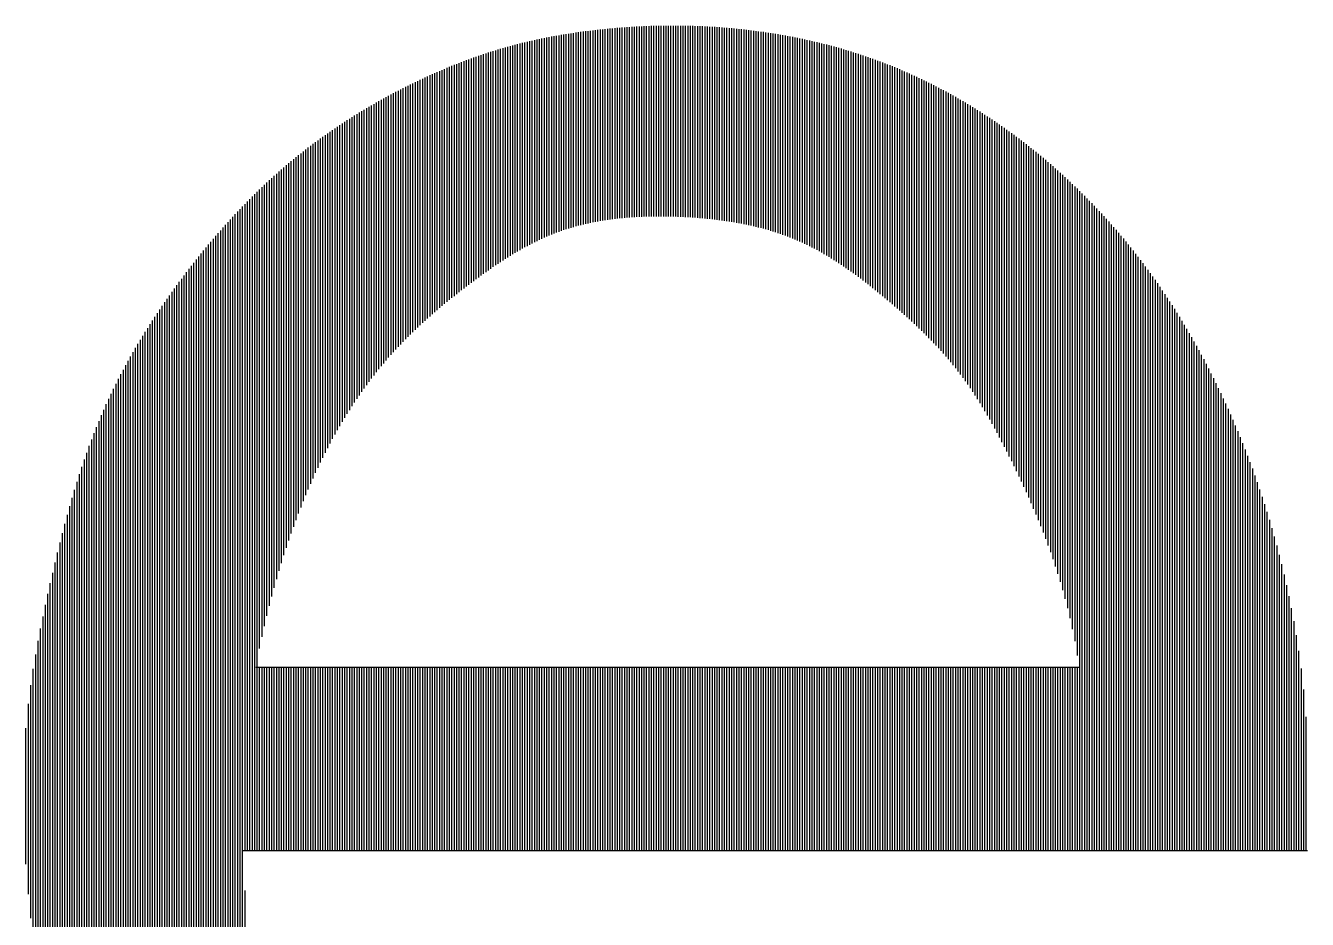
# Model space of a CAD drawing. Extents: x -58 to 5689, y 67 to 4123.
# Drawn here: x 5342.1 to 5365.8, y 322.55 to 339.07 of the extents above; entities that cross this region are included whole.
import ezdxf
from ezdxf.enums import TextEntityAlignment as Align

# ---------------------------------------------------------------- set-up
doc = ezdxf.new("R2010")
doc.units = 0
doc.header["$LTSCALE"] = 30
doc.header["$MEASUREMENT"] = 0
doc.layers.get('0').update_dxf_attribs({"linetype": 'CONTINUOUS'})
doc.layers.add('RLA-FORMATO', color=7, linetype='CONTINUOUS')
doc.layers.add('RLA-LOGO', color=7, linetype='CONTINUOUS')
doc.styles.add('ROMAND', font='romand', dxfattribs={"height": 31.5})
doc.styles.add('ROMANS', font='romans.shx', dxfattribs={"height": 11.25})

# ---------------------------------------------------------------- blocks, each defined once
blk = doc.blocks.new('A$C459C3EB4')
at = {"layer": 'RLA-LOGO', "color": 9, "true_color": 0xc0c0c0}
for p, q in [((463.273, -30.328), (463.273, -33.869)), ((463.318, -30.324), (463.318, -33.861)), ((463.363, -30.319), (463.363, -33.853)), ((463.408, -30.314), (463.408, -33.846)), ((463.453, -30.31), (463.453, -33.84)), ((463.498, -30.306), (463.498, -33.833)), ((463.543, -30.301), (463.543, -33.827)), ((463.588, -30.297), (463.588, -33.822)), ((463.633, -30.294), (463.633, -33.817)), ((463.678, -30.29), (463.678, -33.812)), ((463.723, -30.287), (463.723, -33.807)), ((463.768, -30.283), (463.768, -33.803)), ((463.813, -30.28), (463.813, -33.799)), ((463.858, -30.277), (463.858, -33.796)), ((463.903, -30.274), (463.903, -33.792)), ((463.948, -30.272), (463.948, -33.789)), ((463.993, -30.269), (463.993, -33.787)), ((464.038, -30.267), (464.038, -33.785)), ((464.083, -30.265), (464.083, -33.783)), ((464.128, -30.263), (464.128, -33.781)), ((464.173, -30.261), (464.173, -33.779)), ((464.218, -30.259), (464.218, -33.778)), ((464.263, -30.257), (464.263, -33.777)), ((464.308, -30.256), (464.308, -33.777)), ((464.353, -30.255), (464.353, -33.776)), ((464.398, -30.254), (464.398, -33.776)), ((464.443, -30.253), (464.443, -33.776)), ((464.488, -30.252), (464.488, -33.776)), ((464.533, -30.252), (464.533, -33.777)), ((464.578, -30.251), (464.578, -33.778)), ((464.623, -30.251), (464.623, -33.779)), ((464.668, -30.251), (464.668, -33.78)), ((464.713, -30.251), (464.713, -33.781)), ((464.758, -30.251), (464.758, -33.783)), ((464.803, -30.252), (464.803, -33.785)), ((464.848, -30.252), (464.848, -33.787)), ((464.893, -30.253), (464.893, -33.789)), ((464.938, -30.254), (464.938, -33.791)), ((464.983, -30.255), (464.983, -33.794)), ((465.028, -30.256), (465.028, -33.797)), ((465.073, -30.258), (465.073, -33.8)), ((465.118, -30.259), (465.118, -33.803)), ((465.163, -30.261), (465.163, -33.807)), ((465.208, -30.263), (465.208, -33.811)), ((465.253, -30.265), (465.253, -33.815)), ((465.298, -30.267), (465.298, -33.819)), ((465.343, -30.27), (465.343, -33.824)), ((465.388, -30.272), (465.388, -33.829)), ((465.433, -30.275), (465.433, -33.834)), ((465.478, -30.278), (465.478, -33.839)), ((465.523, -30.281), (465.523, -33.845)), ((465.568, -30.285), (465.568, -33.851)), ((465.613, -30.288), (465.613, -33.857)), ((465.658, -30.292), (465.658, -33.863)), ((465.703, -30.296), (465.703, -33.87)), ((465.748, -30.3), (465.748, -33.877)), ((465.793, -30.304), (465.793, -33.885)), ((465.838, -30.308), (465.838, -33.893)), ((465.883, -30.313), (465.883, -33.901)), ((465.928, -30.318), (465.928, -33.909)), ((465.973, -30.322), (465.973, -33.918)), ((466.018, -30.327), (466.018, -33.927)), ((461.923, -30.56), (461.923, -34.348)), ((461.968, -30.549), (461.968, -34.324)), ((462.013, -30.539), (462.013, -34.3)), ((462.058, -30.529), (462.058, -34.276)), ((462.103, -30.519), (462.103, -34.254)), ((462.148, -30.509), (462.148, -34.232)), ((462.193, -30.499), (462.193, -34.21)), ((462.238, -30.49), (462.238, -34.189)), ((462.283, -30.481), (462.283, -34.169)), ((462.328, -30.472), (462.328, -34.149)), ((462.373, -30.463), (462.373, -34.13)), ((462.418, -30.454), (462.418, -34.111)), ((462.463, -30.446), (462.463, -34.094)), ((462.508, -30.438), (462.508, -34.076)), ((462.553, -30.43), (462.553, -34.06)), ((462.598, -30.422), (462.598, -34.044)), ((462.643, -30.415), (462.643, -34.028)), ((462.688, -30.408), (462.688, -34.014)), ((462.733, -30.4), (462.733, -33.999)), ((462.778, -30.393), (462.778, -33.986)), ((462.823, -30.387), (462.823, -33.973)), ((462.868, -30.38), (462.868, -33.96)), ((462.913, -30.374), (462.913, -33.948)), ((462.958, -30.367), (462.958, -33.937)), ((463.003, -30.361), (463.003, -33.925)), ((463.048, -30.355), (463.048, -33.915)), ((463.093, -30.35), (463.093, -33.905)), ((463.138, -30.344), (463.138, -33.895)), ((463.183, -30.339), (463.183, -33.886)), ((463.228, -30.333), (463.228, -33.877)), ((466.063, -30.333), (466.063, -33.937)), ((466.108, -30.338), (466.108, -33.947)), ((466.153, -30.344), (466.153, -33.957)), ((466.198, -30.35), (466.198, -33.968)), ((466.243, -30.356), (466.243, -33.979)), ((466.288, -30.362), (466.288, -33.991)), ((466.333, -30.368), (466.333, -34.003)), ((466.378, -30.375), (466.378, -34.015)), ((466.423, -30.382), (466.423, -34.028)), ((466.468, -30.388), (466.468, -34.041)), ((466.513, -30.396), (466.513, -34.055)), ((466.558, -30.403), (466.558, -34.069)), ((466.603, -30.41), (466.603, -34.084)), ((466.648, -30.418), (466.648, -34.099)), ((466.693, -30.426), (466.693, -34.115)), ((466.738, -30.434), (466.738, -34.131)), ((466.783, -30.442), (466.783, -34.148)), ((466.828, -30.451), (466.828, -34.166)), ((466.873, -30.459), (466.873, -34.184)), ((466.918, -30.468), (466.918, -34.202)), ((466.963, -30.477), (466.963, -34.221)), ((467.008, -30.487), (467.008, -34.241)), ((467.053, -30.496), (467.053, -34.262)), ((467.098, -30.506), (467.098, -34.283)), ((467.143, -30.516), (467.143, -34.304)), ((467.188, -30.526), (467.188, -34.327)), ((467.233, -30.536), (467.233, -34.35)), ((467.278, -30.547), (467.278, -34.373)), ((467.323, -30.557), (467.323, -34.397)), ((467.368, -30.568), (467.368, -34.422)), ((461.113, -30.795), (461.113, -34.872)), ((461.158, -30.78), (461.158, -34.839)), ((461.203, -30.765), (461.203, -34.807)), ((461.248, -30.75), (461.248, -34.775)), ((461.293, -30.736), (461.293, -34.743)), ((461.338, -30.722), (461.338, -34.712)), ((461.383, -30.708), (461.383, -34.681)), ((461.428, -30.694), (461.428, -34.651)), ((461.473, -30.681), (461.473, -34.621)), ((461.518, -30.667), (461.518, -34.592)), ((461.563, -30.654), (461.563, -34.563)), ((461.608, -30.642), (461.608, -34.534)), ((461.653, -30.629), (461.653, -34.506)), ((461.698, -30.617), (461.698, -34.478)), ((461.743, -30.605), (461.743, -34.451)), ((461.788, -30.594), (461.788, -34.425)), ((461.833, -30.582), (461.833, -34.399)), ((461.878, -30.571), (461.878, -34.373)), ((467.413, -30.579), (467.413, -34.447)), ((467.458, -30.591), (467.458, -34.473)), ((467.503, -30.602), (467.503, -34.5)), ((467.548, -30.614), (467.548, -34.527)), ((467.593, -30.626), (467.593, -34.554)), ((467.638, -30.638), (467.638, -34.583)), ((467.683, -30.651), (467.683, -34.611)), ((467.728, -30.663), (467.728, -34.641)), ((467.773, -30.676), (467.773, -34.67)), ((467.818, -30.689), (467.818, -34.701)), ((467.863, -30.703), (467.863, -34.732)), ((467.908, -30.716), (467.908, -34.763)), ((467.953, -30.73), (467.953, -34.795)), ((467.998, -30.744), (467.998, -34.827)), ((468.043, -30.758), (468.043, -34.86)), ((468.088, -30.773), (468.088, -34.894)), ((468.133, -30.788), (468.133, -34.927)), ((468.178, -30.803), (468.178, -34.962)), ((460.483, -31.033), (460.483, -35.358)), ((460.528, -31.014), (460.528, -35.321)), ((460.573, -30.996), (460.573, -35.285)), ((460.618, -30.978), (460.618, -35.249)), ((460.663, -30.96), (460.663, -35.213)), ((460.708, -30.942), (460.708, -35.178)), ((460.753, -30.925), (460.753, -35.143)), ((460.798, -30.908), (460.798, -35.108)), ((460.843, -30.891), (460.843, -35.073)), ((460.888, -30.874), (460.888, -35.039)), ((460.933, -30.858), (460.933, -35.005)), ((460.978, -30.842), (460.978, -34.971)), ((461.023, -30.826), (461.023, -34.938)), ((461.068, -30.81), (461.068, -34.905)), ((468.223, -30.818), (468.223, -34.996)), ((468.268, -30.833), (468.268, -35.031)), ((468.313, -30.849), (468.313, -35.067)), ((468.358, -30.865), (468.358, -35.103)), ((468.403, -30.881), (468.403, -35.139)), ((468.448, -30.898), (468.448, -35.175)), ((468.493, -30.915), (468.493, -35.212)), ((468.538, -30.932), (468.538, -35.25)), ((468.583, -30.949), (468.583, -35.287)), ((468.628, -30.967), (468.628, -35.325)), ((468.673, -30.984), (468.673, -35.363)), ((468.718, -31.002), (468.718, -35.401)), ((468.763, -31.021), (468.763, -35.44)), ((468.808, -31.039), (468.808, -35.479)), ((459.943, -31.274), (459.943, -35.83)), ((459.988, -31.252), (459.988, -35.788)), ((460.033, -31.231), (460.033, -35.746)), ((460.078, -31.21), (460.078, -35.705)), ((460.123, -31.19), (460.123, -35.665)), ((460.168, -31.169), (460.168, -35.625)), ((460.213, -31.149), (460.213, -35.585)), ((460.258, -31.129), (460.258, -35.546)), ((460.303, -31.109), (460.303, -35.508)), ((460.348, -31.09), (460.348, -35.47)), ((460.393, -31.071), (460.393, -35.432)), ((460.438, -31.052), (460.438, -35.395)), ((468.853, -31.058), (468.853, -35.518)), ((468.898, -31.077), (468.898, -35.558)), ((468.943, -31.097), (468.943, -35.598)), ((468.988, -31.117), (468.988, -35.638)), ((469.033, -31.137), (469.033, -35.679)), ((469.078, -31.157), (469.078, -35.721)), ((469.123, -31.177), (469.123, -35.762)), ((469.168, -31.198), (469.168, -35.805)), ((469.213, -31.219), (469.213, -35.848)), ((469.258, -31.241), (469.258, -35.891)), ((469.303, -31.262), (469.303, -35.935)), ((459.493, -31.5), (459.493, -36.287)), ((459.538, -31.476), (459.538, -36.238)), ((459.583, -31.453), (459.583, -36.19)), ((459.628, -31.429), (459.628, -36.142)), ((459.673, -31.406), (459.673, -36.095)), ((459.718, -31.384), (459.718, -36.049)), ((459.763, -31.361), (459.763, -36.004)), ((459.808, -31.339), (459.808, -35.96)), ((459.853, -31.317), (459.853, -35.916)), ((459.898, -31.295), (459.898, -35.872)), ((469.348, -31.284), (469.348, -35.98)), ((469.393, -31.306), (469.393, -36.025)), ((469.438, -31.329), (469.438, -36.071)), ((469.483, -31.352), (469.483, -36.118)), ((469.528, -31.375), (469.528, -36.165)), ((469.573, -31.398), (469.573, -36.214)), ((469.618, -31.422), (469.618, -36.263)), ((469.663, -31.445), (469.663, -36.314)), ((469.708, -31.47), (469.708, -36.365)), ((469.753, -31.494), (469.753, -36.418)), ((459.043, -31.751), (459.043, -36.834)), ((459.088, -31.725), (459.088, -36.775)), ((459.133, -31.699), (459.133, -36.716)), ((459.178, -31.673), (459.178, -36.659)), ((459.223, -31.647), (459.223, -36.603)), ((459.268, -31.622), (459.268, -36.548)), ((459.313, -31.597), (459.313, -36.494)), ((459.358, -31.572), (459.358, -36.441)), ((459.403, -31.548), (459.403, -36.388)), ((459.448, -31.524), (459.448, -36.337)), ((469.798, -31.519), (469.798, -36.471)), ((469.843, -31.544), (469.843, -36.526)), ((469.888, -31.569), (469.888, -36.583)), ((469.933, -31.595), (469.933, -36.641)), ((469.978, -31.621), (469.978, -36.7)), ((470.023, -31.647), (470.023, -36.761)), ((470.068, -31.674), (470.068, -36.823)), ((470.113, -31.701), (470.113, -36.887)), ((470.158, -31.728), (470.158, -36.952)), ((458.683, -31.971), (458.683, -37.357)), ((458.728, -31.943), (458.728, -37.287)), ((458.773, -31.914), (458.773, -37.218)), ((458.818, -31.886), (458.818, -37.151)), ((458.863, -31.859), (458.863, -37.085)), ((458.908, -31.831), (458.908, -37.02)), ((458.953, -31.804), (458.953, -36.957)), ((458.998, -31.777), (458.998, -36.895)), ((470.203, -31.755), (470.203, -37.02)), ((470.248, -31.783), (470.248, -37.088)), ((470.293, -31.811), (470.293, -37.158)), ((470.338, -31.84), (470.338, -37.23)), ((470.383, -31.868), (470.383, -37.304)), ((470.428, -31.898), (470.428, -37.379)), ((470.473, -31.927), (470.473, -37.456)), ((470.518, -31.957), (470.518, -37.534)), ((470.563, -31.987), (470.563, -37.614)), ((458.323, -32.211), (458.323, -37.975)), ((458.368, -32.18), (458.368, -37.891)), ((458.413, -32.149), (458.413, -37.81)), ((458.458, -32.119), (458.458, -37.73)), ((458.503, -32.089), (458.503, -37.652)), ((458.548, -32.059), (458.548, -37.576)), ((458.593, -32.029), (458.593, -37.501)), ((458.638, -32), (458.638, -37.428)), ((470.608, -32.017), (470.608, -37.695)), ((470.653, -32.048), (470.653, -37.778)), ((470.698, -32.079), (470.698, -37.863)), ((470.743, -32.11), (470.743, -37.948)), ((470.788, -32.142), (470.788, -38.036)), ((470.833, -32.174), (470.833, -38.124)), ((470.878, -32.206), (470.878, -38.214)), ((458.008, -32.438), (458.008, -38.619)), ((458.053, -32.404), (458.053, -38.52)), ((458.098, -32.371), (458.098, -38.423)), ((458.143, -32.339), (458.143, -38.329)), ((458.188, -32.306), (458.188, -38.237)), ((458.233, -32.274), (458.233, -38.148)), ((458.278, -32.242), (458.278, -38.06)), ((470.923, -32.239), (470.923, -38.304)), ((470.968, -32.272), (470.968, -38.396)), ((471.013, -32.305), (471.013, -38.489)), ((471.058, -32.339), (471.058, -38.583)), ((471.103, -32.373), (471.103, -38.679)), ((471.148, -32.407), (471.148, -38.775)), ((471.193, -32.442), (471.193, -38.874)), ((457.693, -32.683), (457.693, -39.391)), ((457.738, -32.647), (457.738, -39.271)), ((457.783, -32.611), (457.783, -39.155)), ((457.828, -32.576), (457.828, -39.042)), ((457.873, -32.541), (457.873, -38.932)), ((457.918, -32.506), (457.918, -38.825)), ((457.963, -32.472), (457.963, -38.721)), ((471.238, -32.477), (471.238, -38.974)), ((471.283, -32.513), (471.283, -39.076)), ((471.328, -32.549), (471.328, -39.18)), ((471.373, -32.585), (471.373, -39.286)), ((471.418, -32.622), (471.418, -39.395)), ((471.463, -32.659), (471.463, -39.506)), ((471.508, -32.697), (471.508, -39.62)), ((457.423, -32.909), (457.423, -40.184)), ((457.468, -32.871), (457.468, -40.042)), ((457.513, -32.832), (457.513, -39.904)), ((457.558, -32.794), (457.558, -39.77)), ((457.603, -32.757), (457.603, -39.64)), ((457.648, -32.72), (457.648, -39.514)), ((471.553, -32.734), (471.553, -39.738)), ((471.598, -32.773), (471.598, -39.859)), ((471.643, -32.811), (471.643, -39.983)), ((471.688, -32.85), (471.688, -40.113)), ((471.733, -32.89), (471.733, -40.247)), ((471.778, -32.93), (471.778, -40.387)), ((457.153, -33.152), (457.153, -41.159)), ((457.198, -33.11), (457.198, -40.978)), ((457.243, -33.069), (457.243, -40.806)), ((457.288, -33.029), (457.288, -40.642)), ((457.333, -32.988), (457.333, -40.484)), ((457.378, -32.949), (457.378, -40.331)), ((471.823, -32.97), (471.823, -40.533)), ((471.868, -33.011), (471.868, -40.686)), ((471.913, -33.052), (471.913, -40.847)), ((471.958, -33.094), (471.958, -41.019)), ((472.003, -33.136), (472.003, -41.204)), ((456.883, -33.411), (456.883, -45.501)), ((456.928, -33.367), (456.928, -45.501)), ((456.973, -33.323), (456.973, -45.501)), ((457.018, -33.279), (457.018, -41.766)), ((457.063, -33.236), (457.063, -41.551)), ((457.108, -33.194), (457.108, -41.349)), ((472.048, -33.178), (472.048, -41.406)), ((472.093, -33.221), (472.093, -41.631)), ((472.138, -33.264), (472.138, -41.897)), ((472.183, -33.308), (472.183, -45.501)), ((472.228, -33.353), (472.228, -45.501)), ((472.273, -33.398), (472.273, -45.501)), ((456.658, -33.641), (456.658, -55.608)), ((456.703, -33.594), (456.703, -55.653)), ((456.748, -33.548), (456.748, -45.501)), ((456.793, -33.502), (456.793, -45.501)), ((456.838, -33.456), (456.838, -45.501)), ((472.318, -33.443), (472.318, -45.501)), ((472.363, -33.489), (472.363, -45.501)), ((472.408, -33.535), (472.408, -45.501)), ((472.453, -33.582), (472.453, -45.501)), ((472.498, -33.629), (472.498, -45.501)), ((456.433, -33.883), (456.433, -55.375)), ((456.478, -33.834), (456.478, -55.423)), ((456.523, -33.785), (456.523, -55.47)), ((456.568, -33.736), (456.568, -55.516)), ((456.613, -33.688), (456.613, -55.562)), ((472.543, -33.677), (472.543, -45.501)), ((472.588, -33.726), (472.588, -45.501)), ((472.633, -33.775), (472.633, -45.501)), ((472.678, -33.824), (472.678, -45.501)), ((472.723, -33.874), (472.723, -45.501)), ((456.253, -34.087), (456.253, -55.18)), ((456.298, -34.035), (456.298, -55.23)), ((456.343, -33.984), (456.343, -55.279)), ((456.388, -33.933), (456.388, -55.327)), ((472.768, -33.925), (472.768, -45.501)), ((472.813, -33.976), (472.813, -45.501)), ((472.858, -34.028), (472.858, -45.501)), ((472.903, -34.081), (472.903, -45.501)), ((456.028, -34.353), (456.028, -54.923)), ((456.073, -34.299), (456.073, -54.976)), ((456.118, -34.245), (456.118, -55.028)), ((456.163, -34.192), (456.163, -55.079)), ((456.208, -34.139), (456.208, -55.13)), ((472.948, -34.134), (472.948, -45.501)), ((472.993, -34.188), (472.993, -45.501)), ((473.038, -34.242), (473.038, -45.501)), ((473.083, -34.297), (473.083, -45.501)), ((473.128, -34.353), (473.128, -45.501)), ((455.848, -34.576), (455.848, -54.707)), ((455.893, -34.52), (455.893, -54.762)), ((455.938, -34.464), (455.938, -54.816)), ((455.983, -34.408), (455.983, -54.87)), ((473.173, -34.409), (473.173, -45.501)), ((473.218, -34.466), (473.218, -45.501)), ((473.263, -34.524), (473.263, -45.501)), ((473.308, -34.583), (473.308, -45.501)), ((455.668, -34.808), (455.668, -54.479)), ((455.713, -34.749), (455.713, -54.537)), ((455.758, -34.691), (455.758, -54.594)), ((455.803, -34.633), (455.803, -54.651)), ((473.353, -34.642), (473.353, -45.501)), ((473.398, -34.702), (473.398, -45.501)), ((473.443, -34.763), (473.443, -45.501)), ((473.488, -34.825), (473.488, -45.501)), ((455.488, -35.049), (455.488, -54.238)), ((455.533, -34.988), (455.533, -54.3)), ((455.578, -34.928), (455.578, -54.36)), ((455.623, -34.868), (455.623, -54.42)), ((473.533, -34.887), (473.533, -45.501)), ((473.578, -34.95), (473.578, -45.501)), ((473.623, -35.014), (473.623, -45.501)), ((455.308, -35.301), (455.308, -53.984)), ((455.353, -35.237), (455.353, -54.049)), ((455.398, -35.174), (455.398, -54.113)), ((455.443, -35.111), (455.443, -54.176)), ((473.668, -35.079), (473.668, -45.501)), ((473.713, -35.145), (473.713, -45.501)), ((473.758, -35.212), (473.758, -45.501)), ((473.803, -35.28), (473.803, -45.501)), ((455.173, -35.497), (455.173, -53.783)), ((455.218, -35.431), (455.218, -53.851)), ((455.263, -35.365), (455.263, -53.918)), ((473.848, -35.348), (473.848, -45.501)), ((473.893, -35.418), (473.893, -45.501)), ((473.938, -35.488), (473.938, -45.501)), ((454.993, -35.77), (454.993, -53.498)), ((455.038, -35.7), (455.038, -53.571)), ((455.083, -35.632), (455.083, -53.643)), ((455.128, -35.564), (455.128, -53.713)), ((473.983, -35.56), (473.983, -45.501)), ((474.028, -35.632), (474.028, -45.501)), ((474.073, -35.706), (474.073, -45.501)), ((474.118, -35.78), (474.118, -45.501)), ((454.858, -35.985), (454.858, -53.272)), ((454.903, -35.912), (454.903, -53.349)), ((454.948, -35.841), (454.948, -53.424)), ((474.163, -35.856), (474.163, -45.501)), ((474.208, -35.933), (474.208, -45.501)), ((474.253, -36.011), (474.253, -45.501)), ((454.723, -36.209), (454.723, -53.033)), ((454.768, -36.133), (454.768, -53.114)), ((454.813, -36.058), (454.813, -53.194)), ((474.298, -36.09), (474.298, -45.501)), ((474.343, -36.17), (474.343, -45.501)), ((474.388, -36.251), (474.388, -45.501)), ((454.588, -36.446), (454.588, -52.782)), ((454.633, -36.365), (454.633, -52.867)), ((454.678, -36.287), (454.678, -52.951)), ((474.433, -36.334), (474.433, -45.501)), ((474.478, -36.418), (474.478, -45.501)), ((454.453, -36.696), (454.453, -52.518)), ((454.498, -36.611), (454.498, -52.607)), ((454.543, -36.527), (454.543, -52.695)), ((474.523, -36.503), (474.523, -45.501)), ((474.568, -36.59), (474.568, -45.501)), ((474.613, -36.678), (474.613, -45.501)), ((454.318, -36.962), (454.318, -52.24)), ((454.363, -36.871), (454.363, -52.334)), ((454.408, -36.782), (454.408, -52.427)), ((474.658, -36.767), (474.658, -45.501)), ((474.703, -36.858), (474.703, -45.501)), ((474.748, -36.95), (474.748, -45.501)), ((454.228, -37.151), (454.228, -52.047)), ((454.273, -37.055), (454.273, -52.144)), ((474.793, -37.044), (474.793, -45.501)), ((474.838, -37.14), (474.838, -45.501)), ((454.138, -37.35), (454.138, -51.848)), ((454.183, -37.249), (454.183, -51.948)), ((474.883, -37.237), (474.883, -45.501)), ((474.928, -37.336), (474.928, -45.501)), ((474.973, -37.436), (474.973, -45.501)), ((454.003, -37.67), (454.003, -51.539)), ((454.048, -37.56), (454.048, -51.643)), ((454.093, -37.453), (454.093, -51.747)), ((475.018, -37.539), (475.018, -45.501)), ((475.063, -37.644), (475.063, -45.501)), ((453.913, -37.9), (453.913, -51.325)), ((453.958, -37.783), (453.958, -51.433)), ((475.108, -37.75), (475.108, -45.501)), ((475.153, -37.859), (475.153, -45.501)), ((453.823, -38.145), (453.823, -51.104)), ((453.868, -38.021), (453.868, -51.216)), ((475.198, -37.97), (475.198, -45.501)), ((475.243, -38.084), (475.243, -45.501)), ((453.778, -38.273), (453.778, -50.991)), ((475.288, -38.2), (475.288, -45.501)), ((475.333, -38.319), (475.333, -45.501)), ((453.688, -38.542), (453.688, -50.758)), ((453.733, -38.405), (453.733, -50.876)), ((475.378, -38.44), (475.378, -45.501)), ((475.423, -38.565), (475.423, -45.501)), ((453.598, -38.829), (453.598, -50.514)), ((453.643, -38.683), (453.643, -50.637)), ((475.468, -38.692), (475.468, -45.501)), ((475.513, -38.823), (475.513, -45.501)), ((453.553, -38.979), (453.553, -50.386)), ((475.558, -38.958), (475.558, -45.501)), ((475.603, -39.096), (475.603, -45.501)), ((453.463, -39.295), (453.463, -50.12)), ((453.508, -39.135), (453.508, -50.256)), ((475.648, -39.239), (475.648, -45.501)), ((453.418, -39.461), (453.418, -49.98)), ((475.693, -39.386), (475.693, -45.501)), ((475.738, -39.538), (475.738, -45.501)), ((453.328, -39.807), (453.328, -49.682)), ((453.373, -39.631), (453.373, -49.834)), ((475.783, -39.696), (475.783, -45.501)), ((453.283, -39.987), (453.283, -49.521)), ((475.828, -39.86), (475.828, -45.501)), ((475.873, -40.03), (475.873, -45.501)), ((453.238, -40.173), (453.238, -49.352)), ((475.918, -40.208), (475.918, -45.501)), ((453.193, -40.363), (453.193, -49.172)), ((475.963, -40.395), (475.963, -45.501)), ((453.103, -40.755), (453.103, -48.777)), ((453.148, -40.557), (453.148, -48.981)), ((476.008, -40.591), (476.008, -45.501)), ((453.058, -40.96), (453.058, -48.558)), ((476.053, -40.799), (476.053, -45.501)), ((453.013, -41.171), (453.013, -48.322)), ((476.098, -41.021), (476.098, -45.501)), ((452.968, -41.392), (452.968, -48.065)), ((476.143, -41.26), (476.143, -45.501)), ((452.923, -41.625), (452.923, -47.784)), ((476.188, -41.52), (476.188, -45.501)), ((452.878, -41.873), (452.878, -47.475)), ((476.233, -41.808), (476.233, -45.501)), ((452.833, -42.142), (452.833, -47.133)), ((456.952, -42.112), (472.167, -42.108)), ((457.018, -42.112), (457.018, -45.501)), ((457.063, -42.112), (457.063, -45.501)), ((457.108, -42.112), (457.108, -45.501)), ((457.153, -42.112), (457.153, -45.501)), ((457.198, -42.112), (457.198, -45.501)), ((457.243, -42.112), (457.243, -45.501)), ((457.288, -42.112), (457.288, -45.501)), ((457.333, -42.112), (457.333, -45.501)), ((457.378, -42.112), (457.378, -45.501)), ((457.423, -42.112), (457.423, -45.501)), ((457.468, -42.112), (457.468, -45.501)), ((457.513, -42.112), (457.513, -45.501)), ((457.558, -42.112), (457.558, -45.501)), ((457.603, -42.112), (457.603, -45.501)), ((457.648, -42.112), (457.648, -45.501)), ((457.693, -42.112), (457.693, -45.501)), ((457.738, -42.112), (457.738, -45.501)), ((457.783, -42.112), (457.783, -45.501)), ((457.828, -42.112), (457.828, -45.501)), ((457.873, -42.112), (457.873, -45.501)), ((457.918, -42.112), (457.918, -45.501)), ((457.963, -42.112), (457.963, -45.501)), ((458.008, -42.112), (458.008, -45.501)), ((458.053, -42.112), (458.053, -45.501)), ((458.098, -42.112), (458.098, -45.501)), ((458.143, -42.112), (458.143, -45.501)), ((458.188, -42.112), (458.188, -45.501)), ((458.233, -42.112), (458.233, -45.501)), ((458.278, -42.112), (458.278, -45.501)), ((458.323, -42.112), (458.323, -45.501)), ((458.368, -42.112), (458.368, -45.501)), ((458.413, -42.112), (458.413, -45.501)), ((458.458, -42.112), (458.458, -45.501)), ((458.503, -42.112), (458.503, -45.501)), ((458.548, -42.112), (458.548, -45.501)), ((458.593, -42.112), (458.593, -45.501)), ((458.638, -42.112), (458.638, -45.501)), ((458.683, -42.112), (458.683, -45.501)), ((458.728, -42.112), (458.728, -45.501)), ((458.773, -42.112), (458.773, -45.501)), ((458.818, -42.112), (458.818, -45.501)), ((458.863, -42.112), (458.863, -45.501)), ((458.908, -42.112), (458.908, -45.501)), ((458.953, -42.112), (458.953, -45.501)), ((458.998, -42.112), (458.998, -45.501)), ((459.043, -42.112), (459.043, -45.501)), ((459.088, -42.112), (459.088, -45.501)), ((459.133, -42.112), (459.133, -45.501)), ((459.178, -42.112), (459.178, -45.501)), ((459.223, -42.112), (459.223, -45.501)), ((459.268, -42.112), (459.268, -45.501)), ((459.313, -42.112), (459.313, -45.501)), ((459.358, -42.112), (459.358, -45.501)), ((459.403, -42.112), (459.403, -45.501)), ((459.448, -42.112), (459.448, -45.501)), ((459.493, -42.112), (459.493, -45.501)), ((459.538, -42.112), (459.538, -45.501)), ((459.583, -42.111), (459.583, -45.501)), ((459.628, -42.111), (459.628, -45.501)), ((459.673, -42.111), (459.673, -45.501)), ((459.718, -42.111), (459.718, -45.501)), ((459.763, -42.111), (459.763, -45.501)), ((459.808, -42.111), (459.808, -45.501)), ((459.853, -42.111), (459.853, -45.501)), ((459.898, -42.111), (459.898, -45.501)), ((459.943, -42.111), (459.943, -45.501)), ((459.988, -42.111), (459.988, -45.501)), ((460.033, -42.111), (460.033, -45.501)), ((460.078, -42.111), (460.078, -45.501)), ((460.123, -42.111), (460.123, -45.501)), ((460.168, -42.111), (460.168, -45.501)), ((460.213, -42.111), (460.213, -45.501)), ((460.258, -42.111), (460.258, -45.501)), ((460.303, -42.111), (460.303, -45.501)), ((460.348, -42.111), (460.348, -45.501)), ((460.393, -42.111), (460.393, -45.501)), ((460.438, -42.111), (460.438, -45.501)), ((460.483, -42.111), (460.483, -45.501)), ((460.528, -42.111), (460.528, -45.501)), ((460.573, -42.111), (460.573, -45.501)), ((460.618, -42.111), (460.618, -45.501)), ((460.663, -42.111), (460.663, -45.501)), ((460.708, -42.111), (460.708, -45.501)), ((460.753, -42.111), (460.753, -45.501)), ((460.798, -42.111), (460.798, -45.501)), ((460.843, -42.111), (460.843, -45.501)), ((460.888, -42.111), (460.888, -45.501)), ((460.933, -42.111), (460.933, -45.501)), ((460.978, -42.111), (460.978, -45.501)), ((461.023, -42.111), (461.023, -45.501)), ((461.068, -42.111), (461.068, -45.501)), ((461.113, -42.111), (461.113, -45.501)), ((461.158, -42.111), (461.158, -45.501)), ((461.203, -42.111), (461.203, -45.501)), ((461.248, -42.111), (461.248, -45.501)), ((461.293, -42.111), (461.293, -45.501)), ((461.338, -42.111), (461.338, -45.501)), ((461.383, -42.111), (461.383, -45.501)), ((461.428, -42.111), (461.428, -45.501)), ((461.473, -42.111), (461.473, -45.501)), ((461.518, -42.111), (461.518, -45.501)), ((461.563, -42.111), (461.563, -45.501)), ((461.608, -42.111), (461.608, -45.501)), ((461.653, -42.111), (461.653, -45.501)), ((461.698, -42.111), (461.698, -45.501)), ((461.743, -42.111), (461.743, -45.501)), ((461.788, -42.111), (461.788, -45.501)), ((461.833, -42.111), (461.833, -45.501)), ((461.878, -42.111), (461.878, -45.501)), ((461.923, -42.111), (461.923, -45.501)), ((461.968, -42.111), (461.968, -45.501)), ((462.013, -42.111), (462.013, -45.501)), ((462.058, -42.111), (462.058, -45.501)), ((462.103, -42.111), (462.103, -45.501)), ((462.148, -42.111), (462.148, -45.501)), ((462.193, -42.111), (462.193, -45.501)), ((462.238, -42.111), (462.238, -45.501)), ((462.283, -42.111), (462.283, -45.501)), ((462.328, -42.111), (462.328, -45.501)), ((462.373, -42.111), (462.373, -45.501)), ((462.418, -42.111), (462.418, -45.501)), ((462.463, -42.111), (462.463, -45.501)), ((462.508, -42.111), (462.508, -45.501)), ((462.553, -42.111), (462.553, -45.501)), ((462.598, -42.111), (462.598, -45.501)), ((462.643, -42.111), (462.643, -45.501)), ((462.688, -42.111), (462.688, -45.501)), ((462.733, -42.111), (462.733, -45.501)), ((462.778, -42.111), (462.778, -45.501)), ((462.823, -42.111), (462.823, -45.501)), ((462.868, -42.111), (462.868, -45.501)), ((462.913, -42.111), (462.913, -45.501)), ((462.958, -42.111), (462.958, -45.501)), ((463.003, -42.111), (463.003, -45.501)), ((463.048, -42.111), (463.048, -45.501)), ((463.093, -42.111), (463.093, -45.501)), ((463.138, -42.111), (463.138, -45.501)), ((463.183, -42.111), (463.183, -45.501)), ((463.228, -42.11), (463.228, -45.501)), ((463.273, -42.11), (463.273, -45.501)), ((463.318, -42.11), (463.318, -45.501)), ((463.363, -42.11), (463.363, -45.501)), ((463.408, -42.11), (463.408, -45.501)), ((463.453, -42.11), (463.453, -45.501)), ((463.498, -42.11), (463.498, -45.501)), ((463.543, -42.11), (463.543, -45.501)), ((463.588, -42.11), (463.588, -45.501)), ((463.633, -42.11), (463.633, -45.501)), ((463.678, -42.11), (463.678, -45.501)), ((463.723, -42.11), (463.723, -45.501)), ((463.768, -42.11), (463.768, -45.501)), ((463.813, -42.11), (463.813, -45.501)), ((463.858, -42.11), (463.858, -45.501)), ((463.903, -42.11), (463.903, -45.501)), ((463.948, -42.11), (463.948, -45.501)), ((463.993, -42.11), (463.993, -45.501)), ((464.038, -42.11), (464.038, -45.501)), ((464.083, -42.11), (464.083, -45.501)), ((464.128, -42.11), (464.128, -45.501)), ((464.173, -42.11), (464.173, -45.501)), ((464.218, -42.11), (464.218, -45.501)), ((464.263, -42.11), (464.263, -45.501)), ((464.308, -42.11), (464.308, -45.501)), ((464.353, -42.11), (464.353, -45.501)), ((464.398, -42.11), (464.398, -45.501)), ((464.443, -42.11), (464.443, -45.501)), ((464.488, -42.11), (464.488, -45.501)), ((464.533, -42.11), (464.533, -45.501)), ((464.578, -42.11), (464.578, -45.501)), ((464.623, -42.11), (464.623, -45.501)), ((464.668, -42.11), (464.668, -45.501)), ((464.713, -42.11), (464.713, -45.501)), ((464.758, -42.11), (464.758, -45.501)), ((464.803, -42.11), (464.803, -45.501)), ((464.848, -42.11), (464.848, -45.501)), ((464.893, -42.11), (464.893, -45.501)), ((464.938, -42.11), (464.938, -45.501)), ((464.983, -42.11), (464.983, -45.501)), ((465.028, -42.11), (465.028, -45.501)), ((465.073, -42.11), (465.073, -45.501)), ((465.118, -42.11), (465.118, -45.501)), ((465.163, -42.11), (465.163, -45.501)), ((465.208, -42.11), (465.208, -45.501)), ((465.253, -42.11), (465.253, -45.501)), ((465.298, -42.11), (465.298, -45.501)), ((465.343, -42.11), (465.343, -45.501)), ((465.388, -42.11), (465.388, -45.501)), ((465.433, -42.11), (465.433, -45.501)), ((465.478, -42.11), (465.478, -45.501)), ((465.523, -42.11), (465.523, -45.501)), ((465.568, -42.11), (465.568, -45.501)), ((465.613, -42.11), (465.613, -45.501)), ((465.658, -42.11), (465.658, -45.501)), ((465.703, -42.11), (465.703, -45.501)), ((465.748, -42.11), (465.748, -45.501)), ((465.793, -42.11), (465.793, -45.501)), ((465.838, -42.11), (465.838, -45.501)), ((465.883, -42.11), (465.883, -45.501)), ((465.928, -42.11), (465.928, -45.501)), ((465.973, -42.11), (465.973, -45.501)), ((466.018, -42.11), (466.018, -45.501)), ((466.063, -42.11), (466.063, -45.501)), ((466.108, -42.11), (466.108, -45.501)), ((466.153, -42.11), (466.153, -45.501)), ((466.198, -42.11), (466.198, -45.501)), ((466.243, -42.11), (466.243, -45.501)), ((466.288, -42.11), (466.288, -45.501)), ((466.333, -42.11), (466.333, -45.501)), ((466.378, -42.11), (466.378, -45.501)), ((466.423, -42.11), (466.423, -45.501)), ((466.468, -42.11), (466.468, -45.501)), ((466.513, -42.11), (466.513, -45.501)), ((466.558, -42.11), (466.558, -45.501)), ((466.603, -42.11), (466.603, -45.501)), ((466.648, -42.11), (466.648, -45.501)), ((466.693, -42.11), (466.693, -45.501)), ((466.738, -42.11), (466.738, -45.501)), ((466.783, -42.11), (466.783, -45.501)), ((466.828, -42.109), (466.828, -45.501)), ((466.873, -42.109), (466.873, -45.501)), ((466.918, -42.109), (466.918, -45.501)), ((466.963, -42.109), (466.963, -45.501)), ((467.008, -42.109), (467.008, -45.501)), ((467.053, -42.109), (467.053, -45.501)), ((467.098, -42.109), (467.098, -45.501)), ((467.143, -42.109), (467.143, -45.501)), ((467.188, -42.109), (467.188, -45.501)), ((467.233, -42.109), (467.233, -45.501)), ((467.278, -42.109), (467.278, -45.501)), ((467.323, -42.109), (467.323, -45.501)), ((467.368, -42.109), (467.368, -45.501)), ((467.413, -42.109), (467.413, -45.501)), ((467.458, -42.109), (467.458, -45.501)), ((467.503, -42.109), (467.503, -45.501)), ((467.548, -42.109), (467.548, -45.501)), ((467.593, -42.109), (467.593, -45.501)), ((467.638, -42.109), (467.638, -45.501)), ((467.683, -42.109), (467.683, -45.501)), ((467.728, -42.109), (467.728, -45.501)), ((467.773, -42.109), (467.773, -45.501)), ((467.818, -42.109), (467.818, -45.501)), ((467.863, -42.109), (467.863, -45.501)), ((467.908, -42.109), (467.908, -45.501)), ((467.953, -42.109), (467.953, -45.501)), ((467.998, -42.109), (467.998, -45.501)), ((468.043, -42.109), (468.043, -45.501)), ((468.088, -42.109), (468.088, -45.501)), ((468.133, -42.109), (468.133, -45.501)), ((468.178, -42.109), (468.178, -45.501)), ((468.223, -42.109), (468.223, -45.501)), ((468.268, -42.109), (468.268, -45.501)), ((468.313, -42.109), (468.313, -45.501)), ((468.358, -42.109), (468.358, -45.501)), ((468.403, -42.109), (468.403, -45.501)), ((468.448, -42.109), (468.448, -45.501)), ((468.493, -42.109), (468.493, -45.501)), ((468.538, -42.109), (468.538, -45.501)), ((468.583, -42.109), (468.583, -45.501)), ((468.628, -42.109), (468.628, -45.501)), ((468.673, -42.109), (468.673, -45.501)), ((468.718, -42.109), (468.718, -45.501)), ((468.763, -42.109), (468.763, -45.501)), ((468.808, -42.109), (468.808, -45.501)), ((468.853, -42.109), (468.853, -45.501)), ((468.898, -42.109), (468.898, -45.501)), ((468.943, -42.109), (468.943, -45.501)), ((468.988, -42.109), (468.988, -45.501)), ((469.033, -42.109), (469.033, -45.501)), ((469.078, -42.109), (469.078, -45.501)), ((469.123, -42.109), (469.123, -45.501)), ((469.168, -42.109), (469.168, -45.501)), ((469.213, -42.109), (469.213, -45.501)), ((469.258, -42.109), (469.258, -45.501)), ((469.303, -42.109), (469.303, -45.501)), ((469.348, -42.109), (469.348, -45.501)), ((469.393, -42.109), (469.393, -45.501)), ((469.438, -42.109), (469.438, -45.501)), ((469.483, -42.109), (469.483, -45.501)), ((469.528, -42.109), (469.528, -45.501)), ((469.573, -42.109), (469.573, -45.501)), ((469.618, -42.109), (469.618, -45.501)), ((469.663, -42.109), (469.663, -45.501)), ((469.708, -42.109), (469.708, -45.501)), ((469.753, -42.109), (469.753, -45.501)), ((469.798, -42.109), (469.798, -45.501)), ((469.843, -42.109), (469.843, -45.501)), ((469.888, -42.109), (469.888, -45.501)), ((469.933, -42.109), (469.933, -45.501)), ((469.978, -42.109), (469.978, -45.501)), ((470.023, -42.109), (470.023, -45.501)), ((470.068, -42.109), (470.068, -45.501)), ((470.113, -42.109), (470.113, -45.501)), ((470.158, -42.109), (470.158, -45.501)), ((470.203, -42.109), (470.203, -45.501)), ((470.248, -42.109), (470.248, -45.501)), ((470.293, -42.109), (470.293, -45.501)), ((470.338, -42.109), (470.338, -45.501)), ((470.383, -42.109), (470.383, -45.501)), ((470.428, -42.109), (470.428, -45.501)), ((470.473, -42.108), (470.473, -45.501)), ((470.518, -42.108), (470.518, -45.501)), ((470.563, -42.108), (470.563, -45.501)), ((470.608, -42.108), (470.608, -45.501)), ((470.653, -42.108), (470.653, -45.501)), ((470.698, -42.108), (470.698, -45.501)), ((470.743, -42.108), (470.743, -45.501)), ((470.788, -42.108), (470.788, -45.501)), ((470.833, -42.108), (470.833, -45.501)), ((470.878, -42.108), (470.878, -45.501)), ((470.923, -42.108), (470.923, -45.501)), ((470.968, -42.108), (470.968, -45.501)), ((471.013, -42.108), (471.013, -45.501)), ((471.058, -42.108), (471.058, -45.501)), ((471.103, -42.108), (471.103, -45.501)), ((471.148, -42.108), (471.148, -45.501)), ((471.193, -42.108), (471.193, -45.501)), ((471.238, -42.108), (471.238, -45.501)), ((471.283, -42.108), (471.283, -45.501)), ((471.328, -42.108), (471.328, -45.501)), ((471.373, -42.108), (471.373, -45.501)), ((471.418, -42.108), (471.418, -45.501)), ((471.463, -42.108), (471.463, -45.501)), ((471.508, -42.108), (471.508, -45.501)), ((471.553, -42.108), (471.553, -45.501)), ((471.598, -42.108), (471.598, -45.501)), ((471.643, -42.108), (471.643, -45.501)), ((471.688, -42.108), (471.688, -45.501)), ((471.733, -42.108), (471.733, -45.501)), ((471.778, -42.108), (471.778, -45.501)), ((471.823, -42.108), (471.823, -45.501)), ((471.868, -42.108), (471.868, -45.501)), ((471.913, -42.108), (471.913, -45.501)), ((471.958, -42.108), (471.958, -45.501)), ((472.003, -42.108), (472.003, -45.501)), ((472.048, -42.108), (472.048, -45.501)), ((472.093, -42.108), (472.093, -45.501)), ((472.138, -42.108), (472.138, -45.501)), ((476.278, -42.135), (476.278, -45.501)), ((452.788, -42.441), (452.788, -46.749)), ((476.323, -42.523), (476.323, -45.501)), ((452.743, -42.789), (452.743, -46.304)), ((476.368, -43.025), (476.368, -45.501)), ((452.698, -43.237), (452.698, -45.749)), ((456.712, -45.501), (476.395, -45.501)), ((456.748, -46.239), (456.748, -55.697))]:
    blk.add_line(p, q, dxfattribs=at)
blk = doc.blocks.new('viñeta-rl')
blk.add_blockref('A$C459C3EB4', (-797.494, 299.998))
at = {"layer": 'RLA-FORMATO', "color": 4, "style": 'ROMAND'}
for tag, p in [('DESAR', (-1255.783, 233.263)), ('PRELIM', (-1123.111, 233.263)), ('PROP', (-989.639, 233.263)), ('CONST', (-823.737, 233.263))]:
    blk.add_attdef(tag, p, '', height=16, dxfattribs=at)
at = {"layer": 'RLA-FORMATO', "color": 2, "style": 'ROMANS'}
for tag, p, height in [('REVNO1', (-1394.08, 180.648), 10), ('DETNO1', (-1358.401, 180.648), 10), ('FECHA1', (-880.483, 180.648), 10), ('REVNO2', (-1394.08, 155.648), 10), ('DETNO2', (-1358.401, 155.648), 10), ('FECHA2', (-880.483, 155.648), 10), ('REVNO3', (-1394.08, 130.649), 10), ('DETNO3', (-1358.401, 130.649), 10), ('FECHA3', (-880.483, 130.649), 10), ('REVNO4', (-1394.08, 105.649), 10), ('DETNO4', (-1358.401, 105.649), 10), ('FECHA4', (-880.483, 105.649), 10), ('REVNO5', (-1394.08, 80.649), 11.25), ('DETNO5', (-1358.401, 80.649), 10), ('FECHA5', (-880.483, 80.649), 10), ('REVNO6', (-1392.274, 55.649), 10), ('DETNO6', (-1356.594, 55.649), 10), ('FECHA6', (-878.676, 55.649), 10), ('INGENIERO', (-741.067, 33.399), 10), ('DIBUJANTE', (-571.615, 33.401), 10), ('REVNO7', (-1394.08, 30.65), 10), ('DETNO7', (-1358.401, 30.65), 10), ('FECHA7', (-880.483, 30.65), 10), ('REVNO8', (-1394.08, 8.603), 10), ('DETNO8', (-1358.401, 8.603), 10), ('FECHA8', (-880.483, 8.603), 10), ('PROYECTISTA', (-740.886, 4.812), 10), ('INGENIERO', (-568.569, 4.615), 10)]:
    blk.add_attdef(tag, p, '', height=height, dxfattribs=at)
for tag, p in [('PERSNO1', (-946.608, 180.648)), ('PERSNO2', (-946.608, 155.648)), ('PERSNO3', (-946.608, 130.649)), ('PERSNO4', (-946.608, 105.649)), ('PERSNO5', (-946.608, 80.649)), ('PERSNO6', (-946.608, 55.649)), ('PERSNO7', (-946.608, 30.65)), ('PERSNO8', (-946.608, 8.603))]:
    blk.add_attdef(tag, text='', height=10, dxfattribs=at).set_placement(p, align=Align.CENTER)
at = {"layer": 'RLA-FORMATO', "color": 5, "style": 'ROMAND'}
blk.add_attdef('PROYECTO', text='', height=16.9, dxfattribs=at).set_placement((-289.167, 165.033), align=Align.MIDDLE)
for tag, p in [('TITULO1', (-567.962, 108.18)), ('TITULO2', (-567.962, 74.225))]:
    blk.add_attdef(tag, p, '', height=20, dxfattribs=at)
at = {"layer": 'RLA-FORMATO', "color": 2, "style": 'ROMANS'}
for tag, p in [('NOMARCH', (-1424.041, 5.527)), ('FECHA', (-1406.947, 5.527))]:
    blk.add_attdef(tag, p, '', height=11.25, rotation=90, dxfattribs=at)
at = {"layer": 'RLA-FORMATO', "color": 5, "style": 'ROMAND', "width": 0.967839}
blk.add_attdef('NUMERO', text='', height=24, dxfattribs=at).set_placement((-290.268, 13.329), (-62.411, 13.329), align=Align.FIT)
at = {"layer": 'RLA-FORMATO', "color": 5, "style": 'ROMAND', "flags": 12}
blk.add_attdef('REVISION', text='', height=24, dxfattribs=at).set_placement((-24.501, 25.329), align=Align.MIDDLE)

msp = doc.modelspace()

# ---------------------------------------------------------------- block references
at = {"layer": 'RLA-FORMATO', "xscale": 1.00001000010004, "yscale": 1.00001000010004, "zscale": 1.00001000010004}
msp.add_blockref('viñeta-rl', (5686.902, 69.319), dxfattribs=at)

doc.saveas('drawing.dxf')
